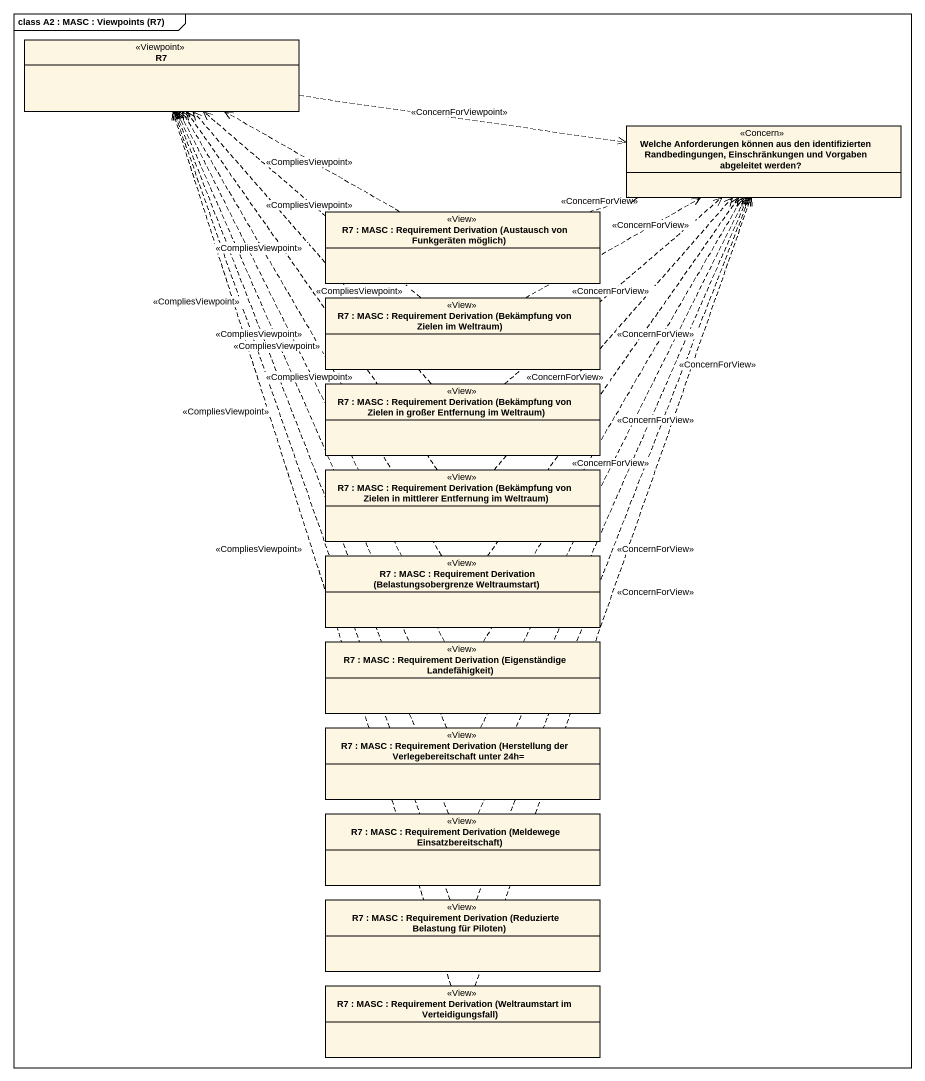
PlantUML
@startuml
mainframe class A2 : MASC : Viewpoints (R7)
hide circle
hide empty members
class R7 <<Viewpoint>>
class "Welche Anforderungen können aus den identifizierten Randbedingungen, Einschränkungen und Vorgaben abgeleitet werden?" as Welche_Anforderungen_können <<Concern>>
class "R7 : MASC : Requirement Derivation (Austausch von Funkgeräten möglich)" as R7_MASC_Requirement <<View>>
class "R7 : MASC : Requirement Derivation (Bekämpfung von Zielen im Weltraum)" as R7_MASC_Requirement_2 <<View>>
class "R7 : MASC : Requirement Derivation (Bekämpfung von Zielen in großer Entfernung im Weltraum)" as R7_MASC_Requirement_3 <<View>>
class "R7 : MASC : Requirement Derivation (Bekämpfung von Zielen in mittlerer Entfernung im Weltraum)" as R7_MASC_Requirement_4 <<View>>
class "R7 : MASC : Requirement Derivation (Belastungsobergrenze Weltraumstart)" as R7_MASC_Requirement_5 <<View>>
class "R7 : MASC : Requirement Derivation (Eigenständige Landefähigkeit)" as R7_MASC_Requirement_6 <<View>>
class "R7 : MASC : Requirement Derivation (Herstellung der Verlegebereitschaft unter 24h=" as R7_MASC_Requirement_7 <<View>>
class "R7 : MASC : Requirement Derivation (Meldewege Einsatzbereitschaft)" as R7_MASC_Requirement_8 <<View>>
class "R7 : MASC : Requirement Derivation (Reduzierte Belastung für Piloten)" as R7_MASC_Requirement_9 <<View>>
class "R7 : MASC : Requirement Derivation (Weltraumstart im Verteidigungsfall)" as R7_MASC_Requirement_10 <<View>>
R7 .right.> Welche_Anforderungen_können : <<ConcernForViewpoint>>
R7_MASC_Requirement .left.> R7 : <<CompliesViewpoint>>
R7_MASC_Requirement .right.> Welche_Anforderungen_können : <<ConcernForView>>
R7_MASC_Requirement_2 .up.> R7 : <<CompliesViewpoint>>
R7_MASC_Requirement_2 .right.> Welche_Anforderungen_können : <<ConcernForView>>
R7_MASC_Requirement_3 .up.> R7 : <<CompliesViewpoint>>
R7_MASC_Requirement_3 .up.> Welche_Anforderungen_können : <<ConcernForView>>
R7_MASC_Requirement_4 .up.> R7 : <<CompliesViewpoint>>
R7_MASC_Requirement_4 .up.> Welche_Anforderungen_können : <<ConcernForView>>
R7_MASC_Requirement_5 .up.> R7 : <<CompliesViewpoint>>
R7_MASC_Requirement_5 .up.> Welche_Anforderungen_können : <<ConcernForView>>
R7_MASC_Requirement_6 .up.> R7 : <<CompliesViewpoint>>
R7_MASC_Requirement_6 .up.> Welche_Anforderungen_können : <<ConcernForView>>
R7_MASC_Requirement_7 .up.> R7 : <<CompliesViewpoint>>
R7_MASC_Requirement_7 .up.> Welche_Anforderungen_können : <<ConcernForView>>
R7_MASC_Requirement_8 .up.> R7 : <<CompliesViewpoint>>
R7_MASC_Requirement_8 .up.> Welche_Anforderungen_können : <<ConcernForView>>
R7_MASC_Requirement_9 .up.> R7 : <<CompliesViewpoint>>
R7_MASC_Requirement_9 .up.> Welche_Anforderungen_können : <<ConcernForView>>
R7_MASC_Requirement_10 .up.> R7 : <<CompliesViewpoint>>
R7_MASC_Requirement_10 .up.> Welche_Anforderungen_können : <<ConcernForView>>
@enduml
